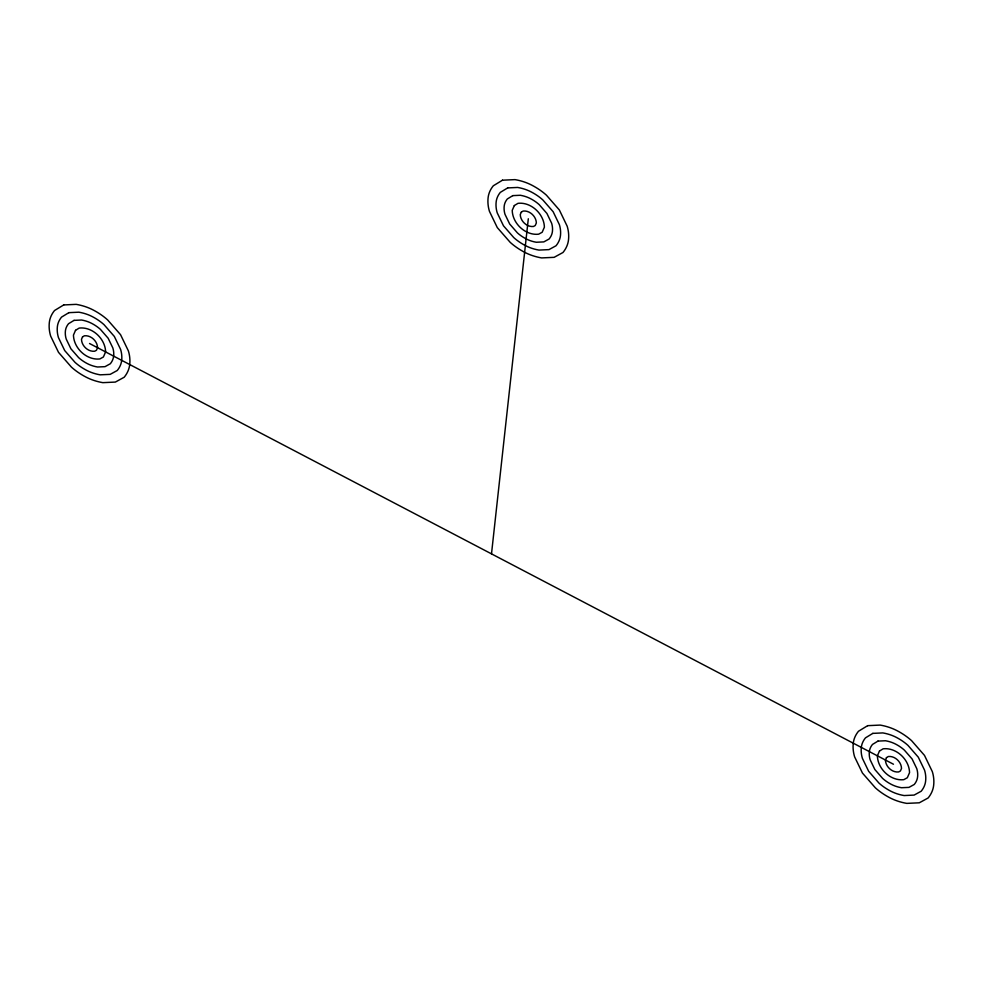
<?xml version="1.0" encoding="UTF-8"?>
<svg xmlns="http://www.w3.org/2000/svg" width="983" height="983" viewBox="0 0 983 983"><rect width="100%" height="100%" fill="white"/><g stroke="black" fill="none" stroke-linecap="round" stroke-linejoin="round"><path stroke-width="1.47" d="M491.5 553.871L528.313 218.767M89.527 343.509L893.473 764.233M75.531 330.313L73.455 335.092C73.7 348.154 86.664 360.478 99.861 358.942L103.387 357.001L105.611 351.926C105.353 338.865 92.39 326.54 79.205 328.076L75.531 330.313M82.535 336.911L81.491 339.307C81.614 345.832 88.101 351.988 94.687 351.226L96.457 350.255L97.563 347.712C97.44 341.187 90.964 335.031 84.366 335.793L82.535 336.911M514.318 205.57L512.229 210.35C512.475 223.411 525.45 235.736 538.635 234.187L542.174 232.258L544.385 227.184C544.14 214.122 531.176 201.798 517.98 203.334L514.318 205.57M521.309 212.168L520.265 214.552C520.4 221.089 526.876 227.245 533.474 226.483L535.244 225.512L536.349 222.969C536.226 216.444 529.739 210.276 523.14 211.05L521.309 212.168M879.478 751.037L877.389 755.816C877.647 768.878 890.61 781.202 903.795 779.666L907.334 777.725L909.545 772.65C909.3 759.589 896.336 747.264 883.139 748.813L879.478 751.037M886.469 757.635L885.437 760.031C885.56 766.556 892.036 772.724 898.634 771.95L900.403 770.979L901.509 768.448C901.386 761.911 894.899 755.755 888.313 756.517L886.469 757.635M63.711 304.939L54.544 310.517A43.608 30.129 5.4 0 0 49.334 322.473A68.294 47.184 5.4 0 0 50.674 336.125L58.501 352.332L71.415 367.101A68.294 47.184 5.4 0 0 85.853 377.017A43.608 30.129 5.4 0 0 102.834 382.657L115.343 382.08L124.19 377.239A46.299 31.984 5.4 0 0 129.719 364.546A68.294 47.184 5.4 0 0 128.38 350.894L120.553 334.687L107.638 319.93A68.294 47.184 5.4 0 0 93.213 310.001A43.608 30.129 5.4 0 0 76.219 304.361L63.711 304.939M68.871 312.655L61.536 317.116A34.884 24.096 5.4 0 0 57.37 326.675A54.63 37.747 5.4 0 0 58.452 337.599L64.706 350.562L75.04 362.383A54.63 37.747 5.4 0 0 86.578 370.321A34.884 24.096 5.4 0 0 100.168 374.83L110.182 374.363L117.26 370.493A37.035 25.595 5.4 0 0 121.683 360.343A54.63 37.747 5.4 0 0 120.602 349.42L114.347 336.456L104.014 324.648A54.63 37.747 5.4 0 0 92.476 316.698A34.884 24.096 5.4 0 0 78.886 312.189L68.871 312.655M74.032 320.372L68.54 323.714A26.16 18.075 5.4 0 0 65.406 330.89A40.979 28.31 5.4 0 0 66.217 339.074L70.911 348.805L78.665 357.665A40.979 28.31 5.4 0 0 87.315 363.612A26.16 18.075 5.4 0 0 97.514 367.003L105.021 366.659L110.329 363.747A27.782 19.193 5.4 0 0 113.647 356.129A40.979 28.31 5.4 0 0 112.836 347.945L108.142 338.213L100.401 329.354A40.979 28.31 5.4 0 0 91.738 323.407A26.16 18.075 5.4 0 0 81.54 320.016L74.032 320.372M502.485 180.196L493.319 185.775A43.608 30.129 5.4 0 0 488.109 197.73A68.294 47.184 5.4 0 0 489.46 211.37L497.287 227.589L510.189 242.346A68.294 47.184 5.4 0 0 524.627 252.275A43.608 30.129 5.4 0 0 541.621 257.915L554.129 257.337L562.976 252.496A46.299 31.984 5.4 0 0 568.506 239.803A68.294 47.184 5.4 0 0 567.154 226.151L559.339 209.944L546.425 195.175A68.294 47.184 5.4 0 0 531.987 185.259A43.608 30.129 5.4 0 0 515.006 179.619L502.485 180.196M507.658 187.913L500.322 192.373A34.884 24.096 5.4 0 0 496.157 201.933A54.63 37.747 5.4 0 0 497.226 212.856L503.493 225.82L513.814 237.628A54.63 37.747 5.4 0 0 525.364 245.578A34.884 24.096 5.4 0 0 538.954 250.087L548.969 249.621L556.034 245.75A37.035 25.595 5.4 0 0 560.47 235.588A54.63 37.747 5.4 0 0 559.388 224.677L553.134 211.701L542.8 199.893A54.63 37.747 5.4 0 0 531.25 191.955A34.884 24.096 5.4 0 0 517.66 187.446L507.658 187.913M512.819 195.617L507.314 198.971A26.16 18.075 5.4 0 0 504.193 206.147A40.979 28.31 5.4 0 0 505.004 214.331L509.698 224.05L517.439 232.91A40.979 28.31 5.4 0 0 526.102 238.869A26.16 18.075 5.4 0 0 536.288 242.248L543.808 241.904L549.104 239.004A27.782 19.193 5.4 0 0 552.434 231.386A40.979 28.31 5.4 0 0 551.623 223.202L546.929 213.471L539.176 204.611A40.979 28.31 5.4 0 0 530.513 198.652A26.16 18.075 5.4 0 0 520.326 195.273L512.819 195.617M867.657 725.663L858.491 731.254A43.608 30.129 5.4 0 0 853.281 743.197A68.294 47.184 5.4 0 0 854.62 756.849L862.447 773.056L875.361 787.825A68.294 47.184 5.4 0 0 889.787 797.741A43.608 30.129 5.4 0 0 906.781 803.381L919.289 802.804L928.136 797.963A46.299 31.984 5.4 0 0 933.666 785.27A68.294 47.184 5.4 0 0 932.326 771.63L924.499 755.411L911.585 740.654A68.294 47.184 5.4 0 0 897.147 730.725A43.608 30.129 5.4 0 0 880.166 725.085L867.657 725.663M872.818 733.379L865.482 737.852A34.884 24.096 5.4 0 0 861.317 747.412A54.63 37.747 5.4 0 0 862.398 758.323L868.653 771.299L878.986 783.107A54.63 37.747 5.4 0 0 890.524 791.045A34.884 24.096 5.4 0 0 904.114 795.554L914.129 795.087L921.206 791.217A37.035 25.595 5.4 0 0 925.63 781.067A54.63 37.747 5.4 0 0 924.548 770.144L918.294 757.18L907.96 745.372A54.63 37.747 5.4 0 0 896.422 737.422A34.884 24.096 5.4 0 0 882.832 732.913L872.818 733.379M877.979 741.096L872.486 744.438A26.16 18.075 5.4 0 0 869.353 751.614A40.979 28.31 5.4 0 0 870.164 759.798L874.858 769.529L882.599 778.389A40.979 28.31 5.4 0 0 891.262 784.348A26.16 18.075 5.4 0 0 901.46 787.727L908.968 787.383L914.264 784.471A27.782 19.193 5.4 0 0 917.594 776.853A40.979 28.31 5.4 0 0 916.783 768.669L912.089 758.95L904.335 750.09A40.979 28.31 5.4 0 0 895.685 744.131A26.16 18.075 5.4 0 0 885.486 740.752L877.979 741.096"/></g></svg>
